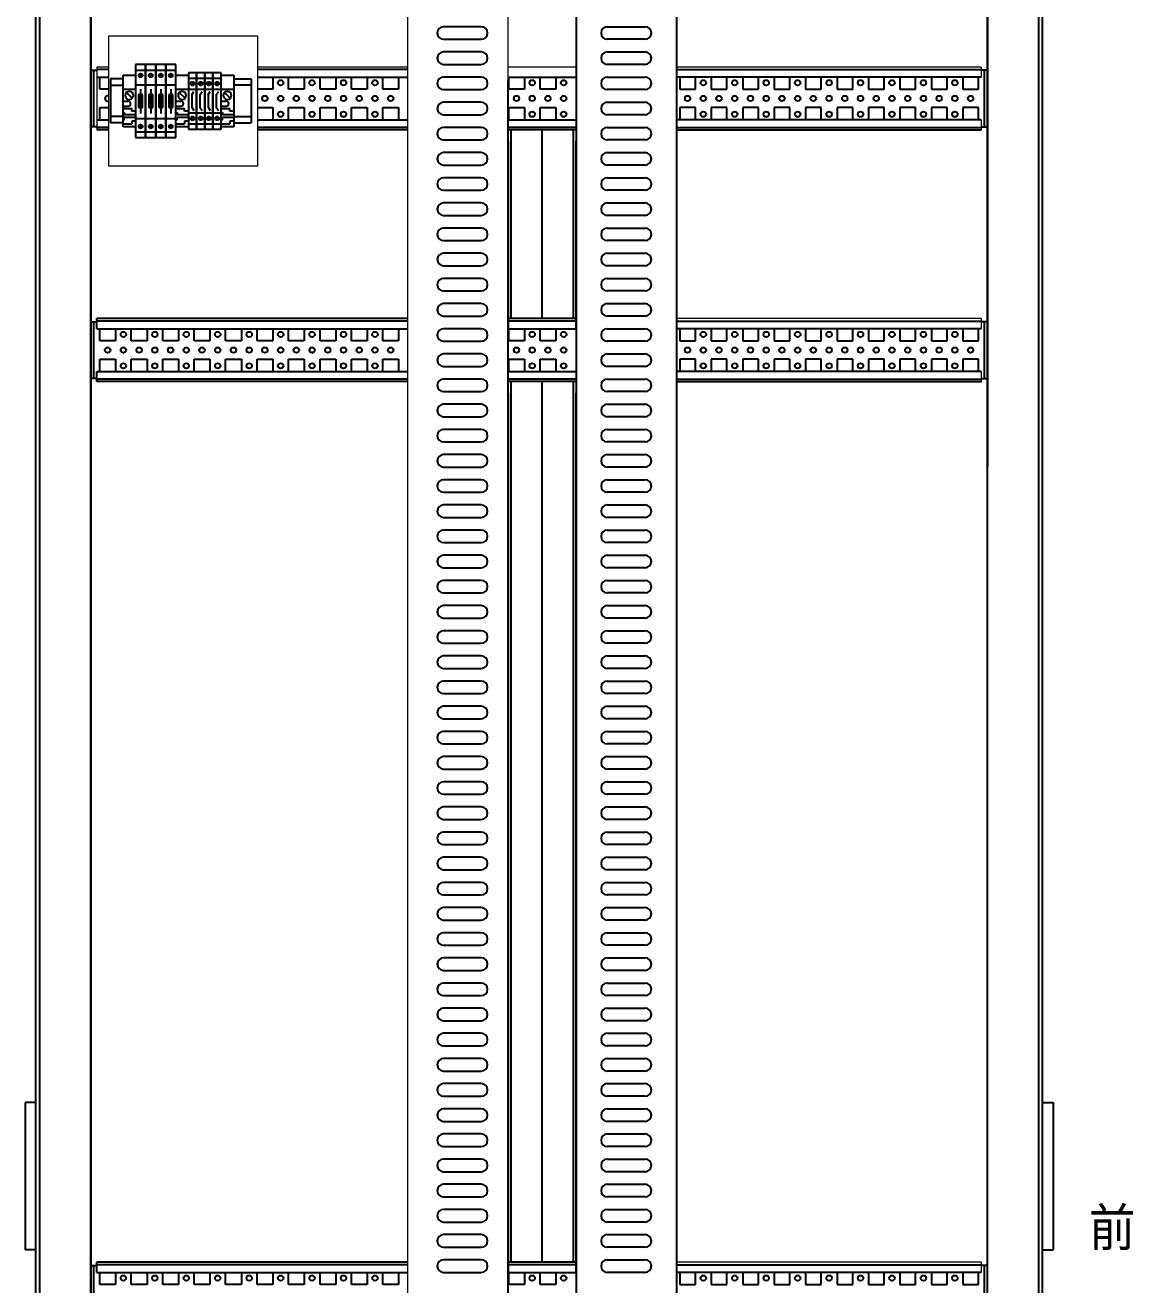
# Model space of a CAD drawing. Extents: x 81437 to 204847, y -54769 to -29444.
# Drawn here: x 88236 to 89117, y -44079 to -43078 of the extents above; entities that cross this region are included whole.
import ezdxf
from ezdxf.lldxf.tags import DXFTag

# ---------------------------------------------------------------- set-up
doc = ezdxf.new("R2010")
doc.units = 0
doc.header["$LTSCALE"] = 100
doc.header["$MEASUREMENT"] = 0
doc.layers.add('PANEL', color=7, linetype='Continuous')
doc.layers.add('细实线', color=7, linetype='Continuous', lineweight=20)
doc.styles.add('HZ', font='arial.ttf', dxfattribs={"width": 0.7})
tags = doc.linetypes.add('HIDDEN2', pattern=[0.1875, 0.125, -0.0625]).pattern_tags.tags
tags[6:7] = [DXFTag(74, 4), DXFTag(75, 0), DXFTag(340, '0'), DXFTag(46, 1.0), DXFTag(50, 0.0), DXFTag(44, 0.0), DXFTag(45, 0.0)]
tags[4:5] = [DXFTag(74, 4), DXFTag(75, 0), DXFTag(340, '0'), DXFTag(46, 1.0), DXFTag(50, 0.0), DXFTag(44, 0.0), DXFTag(45, 0.0)]

# ---------------------------------------------------------------- blocks, each defined once
blk = doc.blocks.new('堵头')
at = {"color": 53}
for p, q in [((0, -41), (0, 0)), ((0, 0), (10, 0)), ((10, 0), (10, -41)), ((0, -11), (10, -11)), ((7.3, -18.3), (2.7, -13.8)), ((0, -20.6), (4, -20.6)), ((0, -24.6), (4, -24.6)), ((0, -26.6), (7, -26.6)), ((0, -29.6), (1, -29.6)), ((1, -29.6), (1, -31.6)), ((7, -28.6), (7, -26.6)), ((10, -28.6), (7, -28.6)), ((0, -35.6), (1, -35.6)), ((0, -38.6), (7, -38.6)), ((10, -31.6), (1, -31.6)), ((10, -33.6), (1, -33.6)), ((1, -35.6), (1, -33.6)), ((10, -36.6), (7, -36.6)), ((7, -36.6), (7, -38.6)), ((10, -41), (0, -41))]:
    blk.add_line(p, q, dxfattribs=at)
blk.add_arc((4, -22.6), 2, 270, 90, dxfattribs=at)
blk.add_ellipse((5, -16.1), major_axis=(0, -3.5), ratio=0.857143, start_param=4.712389, end_param=10.995574, dxfattribs=at)
blk = doc.blocks.new('Z$W@#31031')
at = {"color": 53}
for p, q in [((0, 45), (0, 0)), ((6.5, 45), (0, 45)), ((0, 40.6), (6.5, 40.6)), ((6.5, 0), (6.5, 45)), ((0, 31.9), (6.5, 31.9)), ((2.6, 27.5), (4.4, 30.1)), ((2.6, 27.6), (2.6, 17.4)), ((0, 13.1), (6.5, 13.1)), ((2.6, 17.5), (4.4, 14.9)), ((0, 4.4), (6.5, 4.4)), ((0, 0), (6.5, 0))]:
    blk.add_line(p, q, dxfattribs=at)
at = {"color": 53, "linetype": 'HIDDEN2'}
for p, q in [((4.1, 35.1), (2.4, 37.5)), ((4.1, 9.9), (2.4, 7.5))]:
    blk.add_line(p, q, dxfattribs=at)
at = {"color": 53}
for centre in [(3.3, 36.3), (3.3, 8.7)]:
    blk.add_circle(centre, 1.5, dxfattribs=at)
blk = doc.blocks.new('Z$W@#5084')
at = {"color": 53}
for p, q in [((0, 58), (0, 0)), ((8, 58), (0, 58)), ((0, 53.6), (8, 53.6)), ((8, 0), (8, 58)), ((0, 41.9), (8, 41.9)), ((2.4, 34.1), (2.4, 23.9)), ((5.6, 34.1), (2.4, 34.1)), ((4, 38.4), (4, 19.1)), ((5.6, 23.9), (5.6, 34.1)), ((2.4, 23.9), (5.6, 23.9)), ((0, 15.1), (8, 15.1)), ((0, 4.4), (8, 4.4)), ((0, 0), (8, 0))]:
    blk.add_line(p, q, dxfattribs=at)
at = {"color": 53, "linetype": 'HIDDEN2'}
for p, q in [((4.9, 48.1), (3.1, 50.5)), ((4.9, 9.9), (3.1, 7.5))]:
    blk.add_line(p, q, dxfattribs=at)
at = {"color": 53}
for centre in [(4, 49.3), (4, 8.7)]:
    blk.add_circle(centre, 1.5, dxfattribs=at)

msp = doc.modelspace()

# ---------------------------------------------------------------- linework, layer by layer
at = {"color": 7, "linetype": 'Continuous'}
for p, q in [((88599, -43079.6), (88569, -43079.6)), ((88699.2, -43079.6), (88729.2, -43079.6)), ((88569, -43089.6), (88599, -43089.6)), ((88729.2, -43089.6), (88699.2, -43089.6)), ((88599, -43099.6), (88569, -43099.6)), ((88699.2, -43099.6), (88729.2, -43099.6)), ((88288.5, -43114.1), (88293.5, -43114.1)), ((88291, -43159.1), (88291, -43114.1)), ((88303, -43113.6), (88293.5, -43113.6)), ((88540.4, -43113.6), (88421.1, -43113.6)), ((88569, -43109.6), (88599, -43109.6)), ((88729.2, -43109.6), (88699.2, -43109.6)), ((88754.4, -43113.6), (88996.6, -43113.6)), ((89001.5, -43114.1), (88996.5, -43114.1)), ((88999, -43159.1), (88999, -43114.1)), ((88293.1, -43119.6), (88303, -43119.6)), ((88295.8, -43129.3), (88295.8, -43119.6)), ((88420.8, -43119.6), (88540.4, -43119.6)), ((88433.3, -43119.6), (88433.3, -43129.3)), ((88445.8, -43129.3), (88445.8, -43119.6)), ((88458.3, -43119.6), (88458.3, -43129.3)), ((88470.8, -43129.3), (88470.8, -43119.6)), ((88483.3, -43119.6), (88483.3, -43129.3)), ((88495.8, -43129.3), (88495.8, -43119.6)), ((88508.3, -43119.6), (88508.3, -43129.3)), ((88520.8, -43129.3), (88520.8, -43119.6)), ((88533.3, -43119.6), (88533.3, -43129.3)), ((88599, -43119.6), (88569, -43119.6)), ((88620.4, -43119.6), (88674.4, -43119.6)), ((88620.4, -44867.6), (88620.4, -43122.6)), ((88620.8, -43129.3), (88620.8, -43119.6)), ((88633.3, -43119.6), (88633.3, -43129.3)), ((88645.8, -43129.3), (88645.8, -43119.6)), ((88658.3, -43119.6), (88658.3, -43129.3)), ((88699.2, -43119.6), (88729.2, -43119.6)), ((88996.5, -43119.6), (88754.4, -43119.6)), ((88756.8, -43119.6), (88756.8, -43129.3)), ((88769.3, -43129.3), (88769.3, -43119.6)), ((88781.8, -43119.6), (88781.8, -43129.3)), ((88794.3, -43129.3), (88794.3, -43119.6)), ((88806.8, -43119.6), (88806.8, -43129.3)), ((88819.3, -43129.3), (88819.3, -43119.6)), ((88831.8, -43119.6), (88831.8, -43129.3)), ((88844.3, -43129.3), (88844.3, -43119.6)), ((88856.8, -43119.6), (88856.8, -43129.3)), ((88869.3, -43129.3), (88869.3, -43119.6)), ((88881.8, -43119.6), (88881.8, -43129.3)), ((88894.3, -43129.3), (88894.3, -43119.6)), ((88906.8, -43119.6), (88906.8, -43129.3)), ((88919.3, -43129.3), (88919.3, -43119.6)), ((88931.8, -43119.6), (88931.8, -43129.3)), ((88944.3, -43129.3), (88944.3, -43119.6)), ((88956.8, -43119.6), (88956.8, -43129.3)), ((88969.3, -43129.3), (88969.3, -43119.6)), ((88981.8, -43119.6), (88981.8, -43129.3)), ((88994.3, -43129.3), (88994.3, -43119.6)), ((88303, -43129.3), (88295.8, -43129.3)), ((88433.3, -43129.3), (88420.8, -43129.3)), ((88458.3, -43129.3), (88445.8, -43129.3)), ((88483.3, -43129.3), (88470.8, -43129.3)), ((88508.3, -43129.3), (88495.8, -43129.3)), ((88533.3, -43129.3), (88520.8, -43129.3)), ((88569, -43129.6), (88599, -43129.6)), ((88633.3, -43129.3), (88620.8, -43129.3)), ((88658.3, -43129.3), (88645.8, -43129.3)), ((88729.2, -43129.6), (88699.2, -43129.6)), ((88756.8, -43129.3), (88769.3, -43129.3)), ((88781.8, -43129.3), (88794.3, -43129.3)), ((88806.8, -43129.3), (88819.3, -43129.3)), ((88831.8, -43129.3), (88844.3, -43129.3)), ((88856.8, -43129.3), (88869.3, -43129.3)), ((88881.8, -43129.3), (88894.3, -43129.3)), ((88906.8, -43129.3), (88919.3, -43129.3)), ((88931.8, -43129.3), (88944.3, -43129.3)), ((88956.8, -43129.3), (88969.3, -43129.3)), ((88981.8, -43129.3), (88994.3, -43129.3)), ((88295.8, -43143.8), (88303, -43143.8)), ((88295.8, -43153.6), (88295.8, -43143.8)), ((88420.8, -43143.8), (88433.3, -43143.8)), ((88433.3, -43143.8), (88433.3, -43153.6)), ((88445.8, -43143.8), (88458.3, -43143.8)), ((88445.8, -43153.6), (88445.8, -43143.8)), ((88458.3, -43143.8), (88458.3, -43153.6)), ((88470.8, -43143.8), (88483.3, -43143.8)), ((88470.8, -43153.6), (88470.8, -43143.8)), ((88483.3, -43143.8), (88483.3, -43153.6)), ((88495.8, -43143.8), (88508.3, -43143.8)), ((88495.8, -43153.6), (88495.8, -43143.8)), ((88508.3, -43143.8), (88508.3, -43153.6)), ((88520.8, -43143.8), (88533.3, -43143.8)), ((88520.8, -43153.6), (88520.8, -43143.8)), ((88533.3, -43143.8), (88533.3, -43153.6)), ((88599, -43139.6), (88569, -43139.6)), ((88620.8, -43143.8), (88633.3, -43143.8)), ((88620.8, -43153.6), (88620.8, -43143.8)), ((88633.3, -43143.8), (88633.3, -43153.6)), ((88645.8, -43143.8), (88658.3, -43143.8)), ((88645.8, -43153.6), (88645.8, -43143.8)), ((88658.3, -43143.8), (88658.3, -43153.6)), ((88699.2, -43139.6), (88729.2, -43139.6)), ((88769.3, -43143.8), (88756.8, -43143.8)), ((88756.8, -43143.8), (88756.8, -43153.6)), ((88769.3, -43153.6), (88769.3, -43143.8)), ((88794.3, -43143.8), (88781.8, -43143.8)), ((88781.8, -43143.8), (88781.8, -43153.6)), ((88794.3, -43153.6), (88794.3, -43143.8)), ((88819.3, -43143.8), (88806.8, -43143.8)), ((88806.8, -43143.8), (88806.8, -43153.6)), ((88819.3, -43153.6), (88819.3, -43143.8)), ((88844.3, -43143.8), (88831.8, -43143.8)), ((88831.8, -43143.8), (88831.8, -43153.6)), ((88844.3, -43153.6), (88844.3, -43143.8)), ((88869.3, -43143.8), (88856.8, -43143.8)), ((88856.8, -43143.8), (88856.8, -43153.6)), ((88869.3, -43153.6), (88869.3, -43143.8)), ((88894.3, -43143.8), (88881.8, -43143.8)), ((88881.8, -43143.8), (88881.8, -43153.6)), ((88894.3, -43153.6), (88894.3, -43143.8)), ((88919.3, -43143.8), (88906.8, -43143.8)), ((88906.8, -43143.8), (88906.8, -43153.6)), ((88919.3, -43153.6), (88919.3, -43143.8)), ((88944.3, -43143.8), (88931.8, -43143.8)), ((88931.8, -43143.8), (88931.8, -43153.6)), ((88944.3, -43153.6), (88944.3, -43143.8)), ((88969.3, -43143.8), (88956.8, -43143.8)), ((88956.8, -43143.8), (88956.8, -43153.6)), ((88969.3, -43153.6), (88969.3, -43143.8)), ((88994.3, -43143.8), (88981.8, -43143.8)), ((88981.8, -43143.8), (88981.8, -43153.6)), ((88994.3, -43153.6), (88994.3, -43143.8)), ((88293.1, -43153.6), (88303, -43153.6)), ((88420.8, -43153.6), (88540.4, -43153.6)), ((88569, -43149.6), (88599, -43149.6)), ((88620.4, -43153.6), (88674.4, -43153.6)), ((88729.2, -43149.6), (88699.2, -43149.6)), ((88996.5, -43153.6), (88754.4, -43153.6)), ((88293.5, -43159.1), (88288.5, -43159.1)), ((88303, -43159.6), (88293.5, -43159.6)), ((88303, -43161.6), (88293.5, -43161.6)), ((88540.4, -43159.6), (88421.1, -43159.6)), ((88540.4, -43161.6), (88421.1, -43161.6)), ((88599, -43159.6), (88569, -43159.6)), ((88674.4, -43159.6), (88620.4, -43159.6)), ((88674.4, -43161.6), (88620.4, -43161.6)), ((88622.4, -43161.6), (88622.4, -43311.6)), ((88647.4, -43311.6), (88647.4, -43161.6)), ((88647.4, -43311.6), (88647.4, -43161.6)), ((88672.4, -43311.6), (88672.4, -43161.6)), ((88699.2, -43159.6), (88729.2, -43159.6)), ((88754.4, -43159.6), (88996.6, -43159.6)), ((88754.4, -43161.6), (88996.6, -43161.6)), ((88996.5, -43159.1), (89001.5, -43159.1)), ((88569, -43169.6), (88599, -43169.6)), ((88620.4, -43170.6), (88620.4, -43320.6)), ((88674.4, -43320.6), (88674.4, -43170.6)), ((88729.2, -43169.6), (88699.2, -43169.6)), ((88599, -43179.6), (88569, -43179.6)), ((88699.2, -43179.6), (88729.2, -43179.6)), ((88569, -43189.6), (88599, -43189.6)), ((88729.2, -43189.6), (88699.2, -43189.6)), ((88599, -43199.6), (88569, -43199.6)), ((88699.2, -43199.6), (88729.2, -43199.6)), ((88569, -43209.6), (88599, -43209.6)), ((88729.2, -43209.6), (88699.2, -43209.6)), ((88599, -43219.6), (88569, -43219.6)), ((88699.2, -43219.6), (88729.2, -43219.6)), ((88569, -43229.6), (88599, -43229.6)), ((88729.2, -43229.6), (88699.2, -43229.6)), ((88599, -43239.6), (88569, -43239.6)), ((88699.2, -43239.6), (88729.2, -43239.6)), ((88569, -43249.6), (88599, -43249.6)), ((88729.2, -43249.6), (88699.2, -43249.6)), ((88599, -43259.6), (88569, -43259.6)), ((88699.2, -43259.6), (88729.2, -43259.6)), ((88569, -43269.6), (88599, -43269.6)), ((88729.2, -43269.6), (88699.2, -43269.6)), ((88599, -43279.6), (88569, -43279.6)), ((88699.2, -43279.6), (88729.2, -43279.6)), ((88569, -43289.6), (88599, -43289.6)), ((88729.2, -43289.6), (88699.2, -43289.6)), ((88599, -43299.6), (88569, -43299.6)), ((88699.2, -43299.6), (88729.2, -43299.6)), ((88288.5, -43314.1), (88293.5, -43314.1)), ((88291, -43359.1), (88291, -43314.1)), ((88472.5, -43311.6), (88293.5, -43311.6)), ((88293.5, -43319.6), (88293.5, -43311.6)), ((88472.5, -43313.6), (88293.5, -43313.6)), ((88540.4, -43311.6), (88472.5, -43311.6)), ((88540.4, -43313.6), (88472.5, -43313.6)), ((88569, -43309.6), (88599, -43309.6)), ((88674.4, -43311.6), (88620.4, -43311.6)), ((88674.4, -43313.6), (88620.4, -43313.6)), ((88729.2, -43309.6), (88699.2, -43309.6)), ((88754.4, -43313.6), (88996.6, -43313.6)), ((89001.5, -43314.1), (88996.5, -43314.1)), ((88999, -43359.1), (88999, -43314.1)), ((88293.5, -43319.6), (88472.5, -43319.6)), ((88295.8, -43329.3), (88295.8, -43319.6)), ((88308.3, -43319.6), (88308.3, -43329.3)), ((88320.8, -43329.3), (88320.8, -43319.6)), ((88333.3, -43319.6), (88333.3, -43329.3)), ((88345.8, -43329.3), (88345.8, -43319.6)), ((88358.3, -43319.6), (88358.3, -43329.3)), ((88370.8, -43329.3), (88370.8, -43319.6)), ((88383.3, -43319.6), (88383.3, -43329.3)), ((88395.8, -43329.3), (88395.8, -43319.6)), ((88408.3, -43319.6), (88408.3, -43329.3)), ((88420.8, -43329.3), (88420.8, -43319.6)), ((88433.3, -43319.6), (88433.3, -43329.3)), ((88445.8, -43329.3), (88445.8, -43319.6)), ((88458.3, -43319.6), (88458.3, -43329.3)), ((88470.8, -43329.3), (88470.8, -43319.6)), ((88472.5, -43319.6), (88540.4, -43319.6)), ((88483.3, -43319.6), (88483.3, -43329.3)), ((88495.8, -43329.3), (88495.8, -43319.6)), ((88508.3, -43319.6), (88508.3, -43329.3)), ((88520.8, -43329.3), (88520.8, -43319.6)), ((88533.3, -43319.6), (88533.3, -43329.3)), ((88599, -43319.6), (88569, -43319.6)), ((88620.4, -43319.6), (88674.4, -43319.6)), ((88620.8, -43329.3), (88620.8, -43319.6)), ((88633.3, -43319.6), (88633.3, -43329.3)), ((88645.8, -43329.3), (88645.8, -43319.6)), ((88658.3, -43319.6), (88658.3, -43329.3)), ((88699.2, -43319.6), (88729.2, -43319.6)), ((88996.5, -43319.6), (88754.4, -43319.6)), ((88756.8, -43319.6), (88756.8, -43329.3)), ((88769.3, -43329.3), (88769.3, -43319.6)), ((88781.8, -43319.6), (88781.8, -43329.3)), ((88794.3, -43329.3), (88794.3, -43319.6)), ((88806.8, -43319.6), (88806.8, -43329.3)), ((88819.3, -43329.3), (88819.3, -43319.6)), ((88831.8, -43319.6), (88831.8, -43329.3)), ((88844.3, -43329.3), (88844.3, -43319.6)), ((88856.8, -43319.6), (88856.8, -43329.3)), ((88869.3, -43329.3), (88869.3, -43319.6)), ((88881.8, -43319.6), (88881.8, -43329.3)), ((88894.3, -43329.3), (88894.3, -43319.6)), ((88906.8, -43319.6), (88906.8, -43329.3)), ((88919.3, -43329.3), (88919.3, -43319.6)), ((88931.8, -43319.6), (88931.8, -43329.3)), ((88944.3, -43329.3), (88944.3, -43319.6)), ((88956.8, -43319.6), (88956.8, -43329.3)), ((88969.3, -43329.3), (88969.3, -43319.6)), ((88981.8, -43319.6), (88981.8, -43329.3)), ((88994.3, -43329.3), (88994.3, -43319.6)), ((88308.3, -43329.3), (88295.8, -43329.3)), ((88333.3, -43329.3), (88320.8, -43329.3)), ((88358.3, -43329.3), (88345.8, -43329.3)), ((88383.3, -43329.3), (88370.8, -43329.3)), ((88408.3, -43329.3), (88395.8, -43329.3)), ((88433.3, -43329.3), (88420.8, -43329.3)), ((88458.3, -43329.3), (88445.8, -43329.3)), ((88462.5, -43335.8), (88462.5, -43337.3)), ((88483.3, -43329.3), (88470.8, -43329.3)), ((88508.3, -43329.3), (88495.8, -43329.3)), ((88533.3, -43329.3), (88520.8, -43329.3)), ((88569, -43329.6), (88599, -43329.6)), ((88633.3, -43329.3), (88620.8, -43329.3)), ((88658.3, -43329.3), (88645.8, -43329.3)), ((88729.2, -43329.6), (88699.2, -43329.6)), ((88756.8, -43329.3), (88769.3, -43329.3)), ((88781.8, -43329.3), (88794.3, -43329.3)), ((88806.8, -43329.3), (88819.3, -43329.3)), ((88831.8, -43329.3), (88844.3, -43329.3)), ((88856.8, -43329.3), (88869.3, -43329.3)), ((88881.8, -43329.3), (88894.3, -43329.3)), ((88906.8, -43329.3), (88919.3, -43329.3)), ((88931.8, -43329.3), (88944.3, -43329.3)), ((88956.8, -43329.3), (88969.3, -43329.3)), ((88981.8, -43329.3), (88994.3, -43329.3)), ((88295.8, -43343.8), (88308.3, -43343.8)), ((88295.8, -43353.6), (88295.8, -43343.8)), ((88308.3, -43343.8), (88308.3, -43353.6)), ((88320.8, -43343.8), (88333.3, -43343.8)), ((88320.8, -43353.6), (88320.8, -43343.8)), ((88333.3, -43343.8), (88333.3, -43353.6)), ((88345.8, -43343.8), (88358.3, -43343.8)), ((88345.8, -43353.6), (88345.8, -43343.8)), ((88358.3, -43343.8), (88358.3, -43353.6)), ((88370.8, -43343.8), (88383.3, -43343.8)), ((88370.8, -43353.6), (88370.8, -43343.8)), ((88383.3, -43343.8), (88383.3, -43353.6)), ((88395.8, -43343.8), (88408.3, -43343.8)), ((88395.8, -43353.6), (88395.8, -43343.8)), ((88408.3, -43343.8), (88408.3, -43353.6)), ((88420.8, -43343.8), (88433.3, -43343.8)), ((88420.8, -43353.6), (88420.8, -43343.8)), ((88433.3, -43343.8), (88433.3, -43353.6)), ((88445.8, -43343.8), (88458.3, -43343.8)), ((88445.8, -43353.6), (88445.8, -43343.8)), ((88458.3, -43343.8), (88458.3, -43353.6)), ((88465.3, -43338.6), (88463.7, -43338.6)), ((88470.8, -43343.8), (88483.3, -43343.8)), ((88470.8, -43353.6), (88470.8, -43343.8)), ((88483.3, -43343.8), (88483.3, -43353.6)), ((88495.8, -43343.8), (88508.3, -43343.8)), ((88495.8, -43353.6), (88495.8, -43343.8)), ((88508.3, -43343.8), (88508.3, -43353.6)), ((88520.8, -43343.8), (88533.3, -43343.8)), ((88520.8, -43353.6), (88520.8, -43343.8)), ((88533.3, -43343.8), (88533.3, -43353.6)), ((88599, -43339.6), (88569, -43339.6)), ((88620.8, -43343.8), (88633.3, -43343.8)), ((88620.8, -43353.6), (88620.8, -43343.8)), ((88633.3, -43343.8), (88633.3, -43353.6)), ((88645.8, -43343.8), (88658.3, -43343.8)), ((88645.8, -43353.6), (88645.8, -43343.8)), ((88658.3, -43343.8), (88658.3, -43353.6)), ((88699.2, -43339.6), (88729.2, -43339.6)), ((88769.3, -43343.8), (88756.8, -43343.8)), ((88756.8, -43343.8), (88756.8, -43353.6)), ((88769.3, -43353.6), (88769.3, -43343.8)), ((88794.3, -43343.8), (88781.8, -43343.8)), ((88781.8, -43343.8), (88781.8, -43353.6)), ((88794.3, -43353.6), (88794.3, -43343.8)), ((88819.3, -43343.8), (88806.8, -43343.8)), ((88806.8, -43343.8), (88806.8, -43353.6)), ((88819.3, -43353.6), (88819.3, -43343.8)), ((88844.3, -43343.8), (88831.8, -43343.8)), ((88831.8, -43343.8), (88831.8, -43353.6)), ((88844.3, -43353.6), (88844.3, -43343.8)), ((88869.3, -43343.8), (88856.8, -43343.8)), ((88856.8, -43343.8), (88856.8, -43353.6)), ((88869.3, -43353.6), (88869.3, -43343.8)), ((88894.3, -43343.8), (88881.8, -43343.8)), ((88881.8, -43343.8), (88881.8, -43353.6)), ((88894.3, -43353.6), (88894.3, -43343.8)), ((88919.3, -43343.8), (88906.8, -43343.8)), ((88906.8, -43343.8), (88906.8, -43353.6)), ((88919.3, -43353.6), (88919.3, -43343.8)), ((88944.3, -43343.8), (88931.8, -43343.8)), ((88931.8, -43343.8), (88931.8, -43353.6)), ((88944.3, -43353.6), (88944.3, -43343.8)), ((88969.3, -43343.8), (88956.8, -43343.8)), ((88956.8, -43343.8), (88956.8, -43353.6)), ((88969.3, -43353.6), (88969.3, -43343.8)), ((88994.3, -43343.8), (88981.8, -43343.8)), ((88981.8, -43343.8), (88981.8, -43353.6)), ((88994.3, -43353.6), (88994.3, -43343.8)), ((88293.5, -43353.6), (88472.5, -43353.6)), ((88293.5, -43361.6), (88293.5, -43353.6)), ((88472.5, -43353.6), (88540.4, -43353.6)), ((88569, -43349.6), (88599, -43349.6)), ((88620.4, -43353.6), (88674.4, -43353.6)), ((88729.2, -43349.6), (88699.2, -43349.6)), ((88996.5, -43353.6), (88754.4, -43353.6)), ((88293.5, -43359.1), (88288.5, -43359.1)), ((88472.5, -43359.6), (88293.5, -43359.6)), ((88472.5, -43361.6), (88293.5, -43361.6)), ((88540.4, -43359.6), (88472.5, -43359.6)), ((88540.4, -43361.6), (88472.5, -43361.6)), ((88599, -43359.6), (88569, -43359.6)), ((88674.4, -43359.6), (88620.4, -43359.6)), ((88674.4, -43361.6), (88620.4, -43361.6)), ((88622.4, -43361.6), (88622.4, -44061.6)), ((88647.4, -44061.6), (88647.4, -43361.6)), ((88647.4, -44061.6), (88647.4, -43361.6)), ((88672.4, -44061.6), (88672.4, -43361.6)), ((88699.2, -43359.6), (88729.2, -43359.6)), ((88754.4, -43359.6), (88996.6, -43359.6)), ((88754.4, -43361.6), (88996.6, -43361.6)), ((88996.5, -43359.1), (89001.5, -43359.1)), ((88569, -43369.6), (88599, -43369.6)), ((88620.4, -43370.6), (88620.4, -44070.6)), ((88674.4, -44070.6), (88674.4, -43370.6)), ((88729.2, -43369.6), (88699.2, -43369.6)), ((88599, -43379.6), (88569, -43379.6)), ((88699.2, -43379.6), (88729.2, -43379.6)), ((88569, -43389.6), (88599, -43389.6)), ((88729.2, -43389.6), (88699.2, -43389.6)), ((88599, -43399.6), (88569, -43399.6)), ((88699.2, -43399.6), (88729.2, -43399.6)), ((88569, -43409.6), (88599, -43409.6)), ((88729.2, -43409.6), (88699.2, -43409.6)), ((88599, -43419.6), (88569, -43419.6)), ((88699.2, -43419.6), (88729.2, -43419.6)), ((88569, -43429.6), (88599, -43429.6)), ((88729.2, -43429.6), (88699.2, -43429.6)), ((88599, -43439.6), (88569, -43439.6)), ((88699.2, -43439.6), (88729.2, -43439.6)), ((88569, -43449.6), (88599, -43449.6)), ((88729.2, -43449.6), (88699.2, -43449.6)), ((88599, -43459.6), (88569, -43459.6)), ((88699.2, -43459.6), (88729.2, -43459.6)), ((88569, -43469.6), (88599, -43469.6)), ((88729.2, -43469.6), (88699.2, -43469.6)), ((88599, -43479.6), (88569, -43479.6)), ((88699.2, -43479.6), (88729.2, -43479.6)), ((88569, -43489.6), (88599, -43489.6)), ((88729.2, -43489.6), (88699.2, -43489.6)), ((88599, -43499.6), (88569, -43499.6)), ((88699.2, -43499.6), (88729.2, -43499.6)), ((88569, -43509.6), (88599, -43509.6)), ((88729.2, -43509.6), (88699.2, -43509.6)), ((88599, -43519.6), (88569, -43519.6)), ((88699.2, -43519.6), (88729.2, -43519.6)), ((88569, -43529.6), (88599, -43529.6)), ((88729.2, -43529.6), (88699.2, -43529.6)), ((88599, -43539.6), (88569, -43539.6)), ((88699.2, -43539.6), (88729.2, -43539.6)), ((88569, -43549.6), (88599, -43549.6)), ((88729.2, -43549.6), (88699.2, -43549.6)), ((88599, -43559.6), (88569, -43559.6)), ((88699.2, -43559.6), (88729.2, -43559.6)), ((88569, -43569.6), (88599, -43569.6)), ((88729.2, -43569.6), (88699.2, -43569.6)), ((88599, -43579.6), (88569, -43579.6)), ((88699.2, -43579.6), (88729.2, -43579.6)), ((88569, -43589.6), (88599, -43589.6)), ((88729.2, -43589.6), (88699.2, -43589.6)), ((88599, -43599.6), (88569, -43599.6)), ((88699.2, -43599.6), (88729.2, -43599.6)), ((88569, -43609.6), (88599, -43609.6)), ((88729.2, -43609.6), (88699.2, -43609.6)), ((88599, -43619.6), (88569, -43619.6)), ((88699.2, -43619.6), (88729.2, -43619.6)), ((88569, -43629.6), (88599, -43629.6)), ((88729.2, -43629.6), (88699.2, -43629.6)), ((88599, -43639.6), (88569, -43639.6)), ((88699.2, -43639.6), (88729.2, -43639.6)), ((88569, -43649.6), (88599, -43649.6)), ((88729.2, -43649.6), (88699.2, -43649.6)), ((88599, -43659.6), (88569, -43659.6)), ((88699.2, -43659.6), (88729.2, -43659.6)), ((88569, -43669.6), (88599, -43669.6)), ((88729.2, -43669.6), (88699.2, -43669.6)), ((88599, -43679.6), (88569, -43679.6)), ((88699.2, -43679.6), (88729.2, -43679.6)), ((88569, -43689.6), (88599, -43689.6)), ((88729.2, -43689.6), (88699.2, -43689.6)), ((88599, -43699.6), (88569, -43699.6)), ((88699.2, -43699.6), (88729.2, -43699.6)), ((88569, -43709.6), (88599, -43709.6)), ((88729.2, -43709.6), (88699.2, -43709.6)), ((88599, -43719.6), (88569, -43719.6)), ((88699.2, -43719.6), (88729.2, -43719.6)), ((88569, -43729.6), (88599, -43729.6)), ((88729.2, -43729.6), (88699.2, -43729.6)), ((88599, -43739.6), (88569, -43739.6)), ((88699.2, -43739.6), (88729.2, -43739.6)), ((88569, -43749.6), (88599, -43749.6)), ((88729.2, -43749.6), (88699.2, -43749.6)), ((88599, -43759.6), (88569, -43759.6)), ((88699.2, -43759.6), (88729.2, -43759.6)), ((88569, -43769.6), (88599, -43769.6)), ((88729.2, -43769.6), (88699.2, -43769.6)), ((88599, -43779.6), (88569, -43779.6)), ((88699.2, -43779.6), (88729.2, -43779.6)), ((88569, -43789.6), (88599, -43789.6)), ((88729.2, -43789.6), (88699.2, -43789.6)), ((88599, -43799.6), (88569, -43799.6)), ((88699.2, -43799.6), (88729.2, -43799.6)), ((88569, -43809.6), (88599, -43809.6)), ((88729.2, -43809.6), (88699.2, -43809.6)), ((88599, -43819.6), (88569, -43819.6)), ((88699.2, -43819.6), (88729.2, -43819.6)), ((88569, -43829.6), (88599, -43829.6)), ((88729.2, -43829.6), (88699.2, -43829.6)), ((88599, -43839.6), (88569, -43839.6)), ((88699.2, -43839.6), (88729.2, -43839.6)), ((88569, -43849.6), (88599, -43849.6)), ((88729.2, -43849.6), (88699.2, -43849.6)), ((88599, -43859.6), (88569, -43859.6)), ((88699.2, -43859.6), (88729.2, -43859.6)), ((88569, -43869.6), (88599, -43869.6)), ((88729.2, -43869.6), (88699.2, -43869.6)), ((88599, -43879.6), (88569, -43879.6)), ((88699.2, -43879.6), (88729.2, -43879.6)), ((88569, -43889.6), (88599, -43889.6)), ((88729.2, -43889.6), (88699.2, -43889.6)), ((88599, -43899.6), (88569, -43899.6)), ((88699.2, -43899.6), (88729.2, -43899.6)), ((88569, -43909.6), (88599, -43909.6)), ((88729.2, -43909.6), (88699.2, -43909.6)), ((88599, -43919.6), (88569, -43919.6)), ((88699.2, -43919.6), (88729.2, -43919.6)), ((88569, -43929.6), (88599, -43929.6)), ((88729.2, -43929.6), (88699.2, -43929.6)), ((88599, -43939.6), (88569, -43939.6)), ((88699.2, -43939.6), (88729.2, -43939.6)), ((88569, -43949.6), (88599, -43949.6)), ((88729.2, -43949.6), (88699.2, -43949.6)), ((88599, -43959.6), (88569, -43959.6)), ((88699.2, -43959.6), (88729.2, -43959.6)), ((88569, -43969.6), (88599, -43969.6)), ((88729.2, -43969.6), (88699.2, -43969.6)), ((88599, -43979.6), (88569, -43979.6)), ((88699.2, -43979.6), (88729.2, -43979.6)), ((88569, -43989.6), (88599, -43989.6)), ((88729.2, -43989.6), (88699.2, -43989.6)), ((88599, -43999.6), (88569, -43999.6)), ((88699.2, -43999.6), (88729.2, -43999.6)), ((88569, -44009.6), (88599, -44009.6)), ((88729.2, -44009.6), (88699.2, -44009.6)), ((88599, -44019.6), (88569, -44019.6)), ((88699.2, -44019.6), (88729.2, -44019.6)), ((88569, -44029.6), (88599, -44029.6)), ((88729.2, -44029.6), (88699.2, -44029.6)), ((88599, -44039.6), (88569, -44039.6)), ((88699.2, -44039.6), (88729.2, -44039.6)), ((88569, -44049.6), (88599, -44049.6)), ((88729.2, -44049.6), (88699.2, -44049.6)), ((88288.5, -44064.1), (88293.5, -44064.1)), ((88291, -44109.1), (88291, -44064.1)), ((88472.5, -44061.6), (88293.5, -44061.6)), ((88293.5, -44069.6), (88293.5, -44061.6)), ((88472.5, -44063.6), (88293.5, -44063.6)), ((88540.4, -44061.6), (88472.5, -44061.6)), ((88540.4, -44063.6), (88472.5, -44063.6)), ((88599, -44059.6), (88569, -44059.6)), ((88674.4, -44061.6), (88620.4, -44061.6)), ((88674.4, -44063.6), (88620.4, -44063.6)), ((88699.2, -44059.6), (88729.2, -44059.6)), ((88754.4, -44063.6), (88996.6, -44063.6)), ((89001.5, -44064.1), (88996.5, -44064.1)), ((88999, -44109.1), (88999, -44064.1)), ((88293.5, -44069.6), (88472.5, -44069.6)), ((88295.8, -44079.3), (88295.8, -44069.6)), ((88308.3, -44069.6), (88308.3, -44079.3)), ((88320.8, -44079.3), (88320.8, -44069.6)), ((88333.3, -44069.6), (88333.3, -44079.3)), ((88345.8, -44079.3), (88345.8, -44069.6)), ((88358.3, -44069.6), (88358.3, -44079.3)), ((88370.8, -44079.3), (88370.8, -44069.6)), ((88383.3, -44069.6), (88383.3, -44079.3)), ((88395.8, -44079.3), (88395.8, -44069.6)), ((88408.3, -44069.6), (88408.3, -44079.3)), ((88420.8, -44079.3), (88420.8, -44069.6)), ((88433.3, -44069.6), (88433.3, -44079.3)), ((88445.8, -44079.3), (88445.8, -44069.6)), ((88458.3, -44069.6), (88458.3, -44079.3)), ((88470.8, -44079.3), (88470.8, -44069.6)), ((88472.5, -44069.6), (88540.4, -44069.6)), ((88483.3, -44069.6), (88483.3, -44079.3)), ((88495.8, -44079.3), (88495.8, -44069.6)), ((88508.3, -44069.6), (88508.3, -44079.3)), ((88520.8, -44079.3), (88520.8, -44069.6)), ((88533.3, -44069.6), (88533.3, -44079.3)), ((88569, -44069.6), (88599, -44069.6)), ((88620.4, -44069.6), (88674.4, -44069.6)), ((88620.8, -44079.3), (88620.8, -44069.6)), ((88633.3, -44069.6), (88633.3, -44079.3)), ((88645.8, -44079.3), (88645.8, -44069.6)), ((88658.3, -44069.6), (88658.3, -44079.3)), ((88729.2, -44069.6), (88699.2, -44069.6)), ((88996.5, -44069.6), (88754.4, -44069.6)), ((88756.8, -44069.6), (88756.8, -44079.3)), ((88769.3, -44079.3), (88769.3, -44069.6)), ((88781.8, -44069.6), (88781.8, -44079.3)), ((88794.3, -44079.3), (88794.3, -44069.6)), ((88806.8, -44069.6), (88806.8, -44079.3)), ((88819.3, -44079.3), (88819.3, -44069.6)), ((88831.8, -44069.6), (88831.8, -44079.3)), ((88844.3, -44079.3), (88844.3, -44069.6)), ((88856.8, -44069.6), (88856.8, -44079.3)), ((88869.3, -44079.3), (88869.3, -44069.6)), ((88881.8, -44069.6), (88881.8, -44079.3)), ((88894.3, -44079.3), (88894.3, -44069.6)), ((88906.8, -44069.6), (88906.8, -44079.3)), ((88919.3, -44079.3), (88919.3, -44069.6)), ((88931.8, -44069.6), (88931.8, -44079.3)), ((88944.3, -44079.3), (88944.3, -44069.6)), ((88956.8, -44069.6), (88956.8, -44079.3)), ((88969.3, -44079.3), (88969.3, -44069.6)), ((88981.8, -44069.6), (88981.8, -44079.3)), ((88994.3, -44079.3), (88994.3, -44069.6)), ((88308.3, -44079.3), (88295.8, -44079.3)), ((88333.3, -44079.3), (88320.8, -44079.3)), ((88358.3, -44079.3), (88345.8, -44079.3)), ((88383.3, -44079.3), (88370.8, -44079.3)), ((88408.3, -44079.3), (88395.8, -44079.3)), ((88433.3, -44079.3), (88420.8, -44079.3)), ((88458.3, -44079.3), (88445.8, -44079.3)), ((88483.3, -44079.3), (88470.8, -44079.3)), ((88508.3, -44079.3), (88495.8, -44079.3)), ((88533.3, -44079.3), (88520.8, -44079.3)), ((88633.3, -44079.3), (88620.8, -44079.3)), ((88658.3, -44079.3), (88645.8, -44079.3)), ((88756.8, -44079.3), (88769.3, -44079.3)), ((88781.8, -44079.3), (88794.3, -44079.3)), ((88806.8, -44079.3), (88819.3, -44079.3)), ((88831.8, -44079.3), (88844.3, -44079.3)), ((88856.8, -44079.3), (88869.3, -44079.3)), ((88881.8, -44079.3), (88894.3, -44079.3)), ((88906.8, -44079.3), (88919.3, -44079.3)), ((88931.8, -44079.3), (88944.3, -44079.3)), ((88956.8, -44079.3), (88969.3, -44079.3)), ((88981.8, -44079.3), (88994.3, -44079.3))]:
    msp.add_line(p, q, dxfattribs=at)
at = {"color": 6}
for p, q in [((88314.2, -43121), (88304.3, -43121)), ((88304.3, -43121), (88304.3, -43156)), ((88304.3, -43126), (88314.2, -43126)), ((88402.2, -43121), (88416.1, -43121)), ((88416.1, -43126), (88402.2, -43126)), ((88416.1, -43121), (88416.1, -43156)), ((88314.2, -43151), (88304.3, -43151)), ((88314.2, -43156), (88304.3, -43156)), ((88402.2, -43151), (88416.1, -43151)), ((88402.2, -43156), (88416.1, -43156))]:
    msp.add_line(p, q, dxfattribs=at)
for p, q in [((88245, -43934.6), (88236.4, -43934.6)), ((88236.4, -43934.6), (88236.4, -44051.6)), ((89045, -43934.6), (89053.6, -43934.6)), ((89053.6, -43934.6), (89053.6, -44051.6)), ((88245, -44051.6), (88236.4, -44051.6)), ((89045, -44051.6), (89053.6, -44051.6))]:
    msp.add_line(p, q)
at = {"color": 7}
msp.add_lwpolyline([(88754.4, -43067.6), (88674.4, -43067.6), (88674.4, -44867.6), (88754.4, -44867.6)], close=True, dxfattribs=at)
at = {"color": 7, "linetype": 'Continuous'}
for centre in [(88439.5, -43124.1), (88439.5, -43124.1), (88464.5, -43124.1), (88464.5, -43124.1), (88489.5, -43124.1), (88489.5, -43124.1), (88514.5, -43124.1), (88514.5, -43124.1), (88639.5, -43124.1), (88664.5, -43124.1), (88775.5, -43124.1), (88775.5, -43124.1), (88800.5, -43124.1), (88800.5, -43124.1), (88825.5, -43124.1), (88825.5, -43124.1), (88850.5, -43124.1), (88850.5, -43124.1), (88875.5, -43124.1), (88875.5, -43124.1), (88900.5, -43124.1), (88900.5, -43124.1), (88925.5, -43124.1), (88925.5, -43124.1), (88950.5, -43124.1), (88950.5, -43124.1), (88975.5, -43124.1), (88975.5, -43124.1), (88427, -43136.6), (88439.5, -43136.6), (88439.5, -43136.6), (88452, -43136.6), (88464.5, -43136.6), (88464.5, -43136.6), (88477, -43136.6), (88489.5, -43136.6), (88489.5, -43136.6), (88502, -43136.6), (88514.5, -43136.6), (88514.5, -43136.6), (88527, -43136.6), (88627, -43136.6), (88639.5, -43136.6), (88652, -43136.6), (88664.5, -43136.6), (88763, -43136.6), (88775.5, -43136.6), (88775.5, -43136.6), (88788, -43136.6), (88800.5, -43136.6), (88800.5, -43136.6), (88813, -43136.6), (88825.5, -43136.6), (88825.5, -43136.6), (88838, -43136.6), (88850.5, -43136.6), (88850.5, -43136.6), (88863, -43136.6), (88875.5, -43136.6), (88875.5, -43136.6), (88888, -43136.6), (88900.5, -43136.6), (88900.5, -43136.6), (88913, -43136.6), (88925.5, -43136.6), (88925.5, -43136.6), (88938, -43136.6), (88950.5, -43136.6), (88950.5, -43136.6), (88963, -43136.6), (88975.5, -43136.6), (88975.5, -43136.6), (88988, -43136.6), (88439.5, -43149.1), (88439.5, -43149.1), (88464.5, -43149.1), (88464.5, -43149.1), (88489.5, -43149.1), (88489.5, -43149.1), (88514.5, -43149.1), (88514.5, -43149.1), (88639.5, -43149.1), (88664.5, -43149.1), (88775.5, -43149.1), (88775.5, -43149.1), (88800.5, -43149.1), (88800.5, -43149.1), (88825.5, -43149.1), (88825.5, -43149.1), (88850.5, -43149.1), (88850.5, -43149.1), (88875.5, -43149.1), (88875.5, -43149.1), (88900.5, -43149.1), (88900.5, -43149.1), (88925.5, -43149.1), (88925.5, -43149.1), (88950.5, -43149.1), (88950.5, -43149.1), (88975.5, -43149.1), (88975.5, -43149.1), (88314.5, -43324.1), (88339.5, -43324.1), (88364.5, -43324.1), (88389.5, -43324.1), (88414.5, -43324.1), (88439.5, -43324.1), (88464.5, -43324.1), (88489.5, -43324.1), (88489.5, -43324.1), (88514.5, -43324.1), (88514.5, -43324.1), (88639.5, -43324.1), (88664.5, -43324.1), (88775.5, -43324.1), (88775.5, -43324.1), (88800.5, -43324.1), (88800.5, -43324.1), (88825.5, -43324.1), (88825.5, -43324.1), (88850.5, -43324.1), (88850.5, -43324.1), (88875.5, -43324.1), (88875.5, -43324.1), (88900.5, -43324.1), (88900.5, -43324.1), (88925.5, -43324.1), (88925.5, -43324.1), (88950.5, -43324.1), (88950.5, -43324.1), (88975.5, -43324.1), (88975.5, -43324.1), (88302, -43336.6), (88314.5, -43336.6), (88327, -43336.6), (88339.5, -43336.6), (88352, -43336.6), (88364.5, -43336.6), (88377, -43336.6), (88389.5, -43336.6), (88402, -43336.6), (88414.5, -43336.6), (88427, -43336.6), (88439.5, -43336.6), (88452, -43336.6), (88464.5, -43336.6), (88477, -43336.6), (88489.5, -43336.6), (88489.5, -43336.6), (88502, -43336.6), (88514.5, -43336.6), (88514.5, -43336.6), (88527, -43336.6), (88627, -43336.6), (88639.5, -43336.6), (88652, -43336.6), (88664.5, -43336.6), (88763, -43336.6), (88775.5, -43336.6), (88775.5, -43336.6), (88788, -43336.6), (88800.5, -43336.6), (88800.5, -43336.6), (88813, -43336.6), (88825.5, -43336.6), (88825.5, -43336.6), (88838, -43336.6), (88850.5, -43336.6), (88850.5, -43336.6), (88863, -43336.6), (88875.5, -43336.6), (88875.5, -43336.6), (88888, -43336.6), (88900.5, -43336.6), (88900.5, -43336.6), (88913, -43336.6), (88925.5, -43336.6), (88925.5, -43336.6), (88938, -43336.6), (88950.5, -43336.6), (88950.5, -43336.6), (88963, -43336.6), (88975.5, -43336.6), (88975.5, -43336.6), (88988, -43336.6), (88314.5, -43349.1), (88339.5, -43349.1), (88364.5, -43349.1), (88389.5, -43349.1), (88414.5, -43349.1), (88439.5, -43349.1), (88464.5, -43349.1), (88489.5, -43349.1), (88489.5, -43349.1), (88514.5, -43349.1), (88514.5, -43349.1), (88639.5, -43349.1), (88664.5, -43349.1), (88775.5, -43349.1), (88775.5, -43349.1), (88800.5, -43349.1), (88800.5, -43349.1), (88825.5, -43349.1), (88825.5, -43349.1), (88850.5, -43349.1), (88850.5, -43349.1), (88875.5, -43349.1), (88875.5, -43349.1), (88900.5, -43349.1), (88900.5, -43349.1), (88925.5, -43349.1), (88925.5, -43349.1), (88950.5, -43349.1), (88950.5, -43349.1), (88975.5, -43349.1), (88975.5, -43349.1), (88314.5, -44074.1), (88339.5, -44074.1), (88364.5, -44074.1), (88389.5, -44074.1), (88414.5, -44074.1), (88439.5, -44074.1), (88464.5, -44074.1), (88489.5, -44074.1), (88489.5, -44074.1), (88514.5, -44074.1), (88514.5, -44074.1), (88639.5, -44074.1), (88664.5, -44074.1), (88775.5, -44074.1), (88775.5, -44074.1), (88800.5, -44074.1), (88800.5, -44074.1), (88825.5, -44074.1), (88825.5, -44074.1), (88850.5, -44074.1), (88850.5, -44074.1), (88875.5, -44074.1), (88875.5, -44074.1), (88900.5, -44074.1), (88900.5, -44074.1), (88925.5, -44074.1), (88925.5, -44074.1), (88950.5, -44074.1), (88950.5, -44074.1), (88975.5, -44074.1), (88975.5, -44074.1)]:
    msp.add_circle(centre, 2.15, dxfattribs=at)
for centre, radius, start, end in [((88569, -43084.6), 5, 90, 270), ((88599, -43084.6), 5, 270, 90), ((88699.2, -43084.6), 5, 90, 270), ((88729.2, -43084.6), 5, 270, 90), ((88569, -43104.6), 5, 90, 270), ((88599, -43104.6), 5, 270, 90), ((88699.2, -43104.6), 5, 90, 270), ((88729.2, -43104.6), 5, 270, 90), ((88569, -43124.6), 5, 90, 270), ((88599, -43124.6), 5, 270, 90), ((88699.2, -43124.6), 5, 90, 270), ((88729.2, -43124.6), 5, 270, 90), ((88302, -43136.6), 2.15, 63.8153, 296.1847), ((88569, -43144.6), 5, 90, 270), ((88599, -43144.6), 5, 270, 90), ((88699.2, -43144.6), 5, 90, 270), ((88729.2, -43144.6), 5, 270, 90), ((88569, -43164.6), 5, 90, 270), ((88599, -43164.6), 5, 270, 90), ((88699.2, -43164.6), 5, 90, 270), ((88729.2, -43164.6), 5, 270, 90), ((88569, -43184.6), 5, 90, 270), ((88599, -43184.6), 5, 270, 90), ((88699.2, -43184.6), 5, 90, 270), ((88729.2, -43184.6), 5, 270, 90), ((88569, -43204.6), 5, 90, 270), ((88599, -43204.6), 5, 270, 90), ((88699.2, -43204.6), 5, 90, 270), ((88729.2, -43204.6), 5, 270, 90), ((88569, -43224.6), 5, 90, 270), ((88599, -43224.6), 5, 270, 90), ((88699.2, -43224.6), 5, 90, 270), ((88729.2, -43224.6), 5, 270, 90), ((88569, -43244.6), 5, 90, 270), ((88599, -43244.6), 5, 270, 90), ((88699.2, -43244.6), 5, 90, 270), ((88729.2, -43244.6), 5, 270, 90), ((88569, -43264.6), 5, 90, 270), ((88599, -43264.6), 5, 270, 90), ((88699.2, -43264.6), 5, 90, 270), ((88729.2, -43264.6), 5, 270, 90), ((88569, -43284.6), 5, 90, 270), ((88599, -43284.6), 5, 270, 90), ((88699.2, -43284.6), 5, 90, 270), ((88729.2, -43284.6), 5, 270, 90), ((88569, -43304.6), 5, 90, 270), ((88599, -43304.6), 5, 270, 90), ((88699.2, -43304.6), 5, 90, 270), ((88729.2, -43304.6), 5, 270, 90), ((88569, -43324.6), 5, 90, 270), ((88599, -43324.6), 5, 270, 90), ((88699.2, -43324.6), 5, 90, 270), ((88729.2, -43324.6), 5, 270, 90), ((88465.5, -43336.6), 2.15, 247.5949, 256.2965), ((88569, -43344.6), 5, 90, 270), ((88599, -43344.6), 5, 270, 90), ((88699.2, -43344.6), 5, 90, 270), ((88729.2, -43344.6), 5, 270, 90), ((88569, -43364.6), 5, 90, 270), ((88599, -43364.6), 5, 270, 90), ((88699.2, -43364.6), 5, 90, 270), ((88729.2, -43364.6), 5, 270, 90), ((88569, -43384.6), 5, 90, 270), ((88599, -43384.6), 5, 270, 90), ((88699.2, -43384.6), 5, 90, 270), ((88729.2, -43384.6), 5, 270, 90), ((88569, -43404.6), 5, 90, 270), ((88599, -43404.6), 5, 270, 90), ((88699.2, -43404.6), 5, 90, 270), ((88729.2, -43404.6), 5, 270, 90), ((88569, -43424.6), 5, 90, 270), ((88599, -43424.6), 5, 270, 90), ((88699.2, -43424.6), 5, 90, 270), ((88729.2, -43424.6), 5, 270, 90), ((88569, -43444.6), 5, 90, 270), ((88599, -43444.6), 5, 270, 90), ((88699.2, -43444.6), 5, 90, 270), ((88729.2, -43444.6), 5, 270, 90), ((88569, -43464.6), 5, 90, 270), ((88599, -43464.6), 5, 270, 90), ((88699.2, -43464.6), 5, 90, 270), ((88729.2, -43464.6), 5, 270, 90), ((88569, -43484.6), 5, 90, 270), ((88599, -43484.6), 5, 270, 90), ((88699.2, -43484.6), 5, 90, 270), ((88729.2, -43484.6), 5, 270, 90), ((88569, -43504.6), 5, 90, 270), ((88599, -43504.6), 5, 270, 90), ((88699.2, -43504.6), 5, 90, 270), ((88729.2, -43504.6), 5, 270, 90), ((88569, -43524.6), 5, 90, 270), ((88599, -43524.6), 5, 270, 90), ((88699.2, -43524.6), 5, 90, 270), ((88729.2, -43524.6), 5, 270, 90), ((88569, -43544.6), 5, 90, 270), ((88599, -43544.6), 5, 270, 90), ((88699.2, -43544.6), 5, 90, 270), ((88729.2, -43544.6), 5, 270, 90), ((88569, -43564.6), 5, 90, 270), ((88599, -43564.6), 5, 270, 90), ((88699.2, -43564.6), 5, 90, 270), ((88729.2, -43564.6), 5, 270, 90), ((88569, -43584.6), 5, 90, 270), ((88599, -43584.6), 5, 270, 90), ((88699.2, -43584.6), 5, 90, 270), ((88729.2, -43584.6), 5, 270, 90), ((88569, -43604.6), 5, 90, 270), ((88599, -43604.6), 5, 270, 90), ((88699.2, -43604.6), 5, 90, 270), ((88729.2, -43604.6), 5, 270, 90), ((88569, -43624.6), 5, 90, 270), ((88599, -43624.6), 5, 270, 90), ((88699.2, -43624.6), 5, 90, 270), ((88729.2, -43624.6), 5, 270, 90), ((88569, -43644.6), 5, 90, 270), ((88599, -43644.6), 5, 270, 90), ((88699.2, -43644.6), 5, 90, 270), ((88729.2, -43644.6), 5, 270, 90), ((88569, -43664.6), 5, 90, 270), ((88599, -43664.6), 5, 270, 90), ((88699.2, -43664.6), 5, 90, 270), ((88729.2, -43664.6), 5, 270, 90), ((88569, -43684.6), 5, 90, 270), ((88599, -43684.6), 5, 270, 90), ((88699.2, -43684.6), 5, 90, 270), ((88729.2, -43684.6), 5, 270, 90), ((88569, -43704.6), 5, 90, 270), ((88599, -43704.6), 5, 270, 90), ((88699.2, -43704.6), 5, 90, 270), ((88729.2, -43704.6), 5, 270, 90), ((88569, -43724.6), 5, 90, 270), ((88599, -43724.6), 5, 270, 90), ((88699.2, -43724.6), 5, 90, 270), ((88729.2, -43724.6), 5, 270, 90), ((88569, -43744.6), 5, 90, 270), ((88599, -43744.6), 5, 270, 90), ((88699.2, -43744.6), 5, 90, 270), ((88729.2, -43744.6), 5, 270, 90), ((88569, -43764.6), 5, 90, 270), ((88599, -43764.6), 5, 270, 90), ((88699.2, -43764.6), 5, 90, 270), ((88729.2, -43764.6), 5, 270, 90), ((88569, -43784.6), 5, 90, 270), ((88599, -43784.6), 5, 270, 90), ((88699.2, -43784.6), 5, 90, 270), ((88729.2, -43784.6), 5, 270, 90), ((88569, -43804.6), 5, 90, 270), ((88599, -43804.6), 5, 270, 90), ((88699.2, -43804.6), 5, 90, 270), ((88729.2, -43804.6), 5, 270, 90), ((88569, -43824.6), 5, 90, 270), ((88599, -43824.6), 5, 270, 90), ((88699.2, -43824.6), 5, 90, 270), ((88729.2, -43824.6), 5, 270, 90), ((88569, -43844.6), 5, 90, 270), ((88599, -43844.6), 5, 270, 90), ((88699.2, -43844.6), 5, 90, 270), ((88729.2, -43844.6), 5, 270, 90), ((88569, -43864.6), 5, 90, 270), ((88599, -43864.6), 5, 270, 90), ((88699.2, -43864.6), 5, 90, 270), ((88729.2, -43864.6), 5, 270, 90), ((88569, -43884.6), 5, 90, 270), ((88599, -43884.6), 5, 270, 90), ((88699.2, -43884.6), 5, 90, 270), ((88729.2, -43884.6), 5, 270, 90), ((88569, -43904.6), 5, 90, 270), ((88599, -43904.6), 5, 270, 90), ((88699.2, -43904.6), 5, 90, 270), ((88729.2, -43904.6), 5, 270, 90), ((88569, -43924.6), 5, 90, 270), ((88599, -43924.6), 5, 270, 90), ((88699.2, -43924.6), 5, 90, 270), ((88729.2, -43924.6), 5, 270, 90), ((88569, -43944.6), 5, 90, 270), ((88599, -43944.6), 5, 270, 90), ((88699.2, -43944.6), 5, 90, 270), ((88729.2, -43944.6), 5, 270, 90), ((88569, -43964.6), 5, 90, 270), ((88599, -43964.6), 5, 270, 90), ((88699.2, -43964.6), 5, 90, 270), ((88729.2, -43964.6), 5, 270, 90), ((88569, -43984.6), 5, 90, 270), ((88599, -43984.6), 5, 270, 90), ((88699.2, -43984.6), 5, 90, 270), ((88729.2, -43984.6), 5, 270, 90), ((88569, -44004.6), 5, 90, 270), ((88599, -44004.6), 5, 270, 90), ((88699.2, -44004.6), 5, 90, 270), ((88729.2, -44004.6), 5, 270, 90), ((88569, -44024.6), 5, 90, 270), ((88599, -44024.6), 5, 270, 90), ((88699.2, -44024.6), 5, 90, 270), ((88729.2, -44024.6), 5, 270, 90), ((88569, -44044.6), 5, 90, 270), ((88599, -44044.6), 5, 270, 90), ((88699.2, -44044.6), 5, 90, 270), ((88729.2, -44044.6), 5, 270, 90), ((88569, -44064.6), 5, 90, 270), ((88599, -44064.6), 5, 270, 90), ((88699.2, -44064.6), 5, 90, 270), ((88729.2, -44064.6), 5, 270, 90)]:
    msp.add_arc(centre, radius, start, end, dxfattribs=at)
at = {"layer": 'PANEL', "color": 7}
for p, q in [((88245, -44999.1), (88245, -42999.1)), ((88248, -44996.1), (88248, -43002.1)), ((89042, -43002.1), (89042, -44996.1)), ((89045, -42999.1), (89045, -44999.1)), ((88288.5, -43820.1), (88288.5, -43042.6)), ((88288.5, -43042.6), (88288.5, -43429.1)), ((89001.5, -43042.6), (89001.5, -43429.1)), ((89001.5, -43820.1), (89001.5, -43042.6)), ((88288.5, -43416.3), (88288.5, -43847.3)), ((88288.5, -44955.6), (88288.5, -43820.1)), ((89001.5, -44955.6), (89001.5, -43820.1)), ((88288.5, -43847.3), (88288.5, -44238.3))]:
    msp.add_line(p, q, dxfattribs=at)
at = {"layer": '细实线'}
for p, q in [((88293.5, -43111.6), (88293.5, -43161.6)), ((88303, -43111.6), (88293.5, -43111.6)), ((88540.4, -43111.6), (88421.1, -43111.6)), ((88674.4, -43111.6), (88620.4, -43111.6)), ((88996.5, -43111.6), (88754.4, -43111.6)), ((88996.5, -43111.6), (88996.5, -43119.6)), ((88996.5, -43153.6), (88996.5, -43161.6)), ((88996.5, -43311.6), (88754.4, -43311.6)), ((88996.5, -43311.6), (88996.5, -43319.6)), ((88996.5, -43353.6), (88996.5, -43361.6)), ((88996.5, -44061.6), (88754.4, -44061.6)), ((88996.5, -44061.6), (88996.5, -44069.6))]:
    msp.add_line(p, q, dxfattribs=at)
msp.add_lwpolyline([(88620.4, -43067.6), (88540.4, -43067.6), (88540.4, -44867.6), (88620.4, -44867.6)], close=True, dxfattribs=at)
at = {"layer": '细实线', "color": 2}
msp.add_lwpolyline([(88303, -43086.9), (88421.1, -43086.9), (88421.1, -43190.4), (88303, -43190.4)], close=True, dxfattribs=at)

# ---------------------------------------------------------------- block references
at = {"color": 7}
for name, p in [('Z$W@#5084', (88324.2, -43167.6)), ('Z$W@#5084', (88332.2, -43167.6)), ('Z$W@#5084', (88340.2, -43167.6)), ('Z$W@#5084', (88348.2, -43167.6)), ('Z$W@#31031', (88366.2, -43161.1)), ('Z$W@#31031', (88372.7, -43161.1)), ('Z$W@#31031', (88379.2, -43161.1)), ('Z$W@#31031', (88385.7, -43161.1))]:
    msp.add_blockref(name, p, dxfattribs=at)
for p in [(88314.2, -43118.1), (88356.2, -43118.1), (88392.2, -43118.1)]:
    msp.add_blockref('堵头', p)

# ---------------------------------------------------------------- texts
at = {"color": 7, "style": 'HZ', "width": 0.9}
msp.add_text('前', height=30, dxfattribs=at).set_placement((89082.1, -44048.8))

doc.saveas('drawing.dxf')
